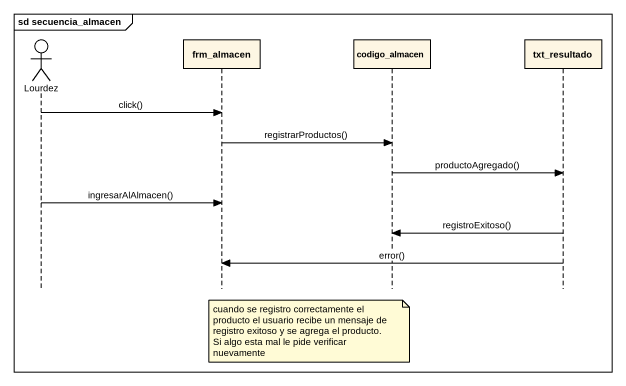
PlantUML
@startuml
mainframe sd secuencia_almacen
hide footbox
actor Lourdez
participant frm_almacen
participant codigo_almacen
participant txt_resultado

Lourdez -> frm_almacen : click()
frm_almacen -> codigo_almacen : registrarProductos()
codigo_almacen -> txt_resultado : productoAgregado()
Lourdez -> frm_almacen : ingresarAlAlmacen()
txt_resultado -> codigo_almacen : registroExitoso()
txt_resultado -> frm_almacen : error()
note over codigo_almacen
  cuando se registro correctamente el producto el usuario recibe un mensaje de registro exitoso y se agrega el producto.
  Si algo esta mal le pide verificar nuevamente
end note
@enduml
